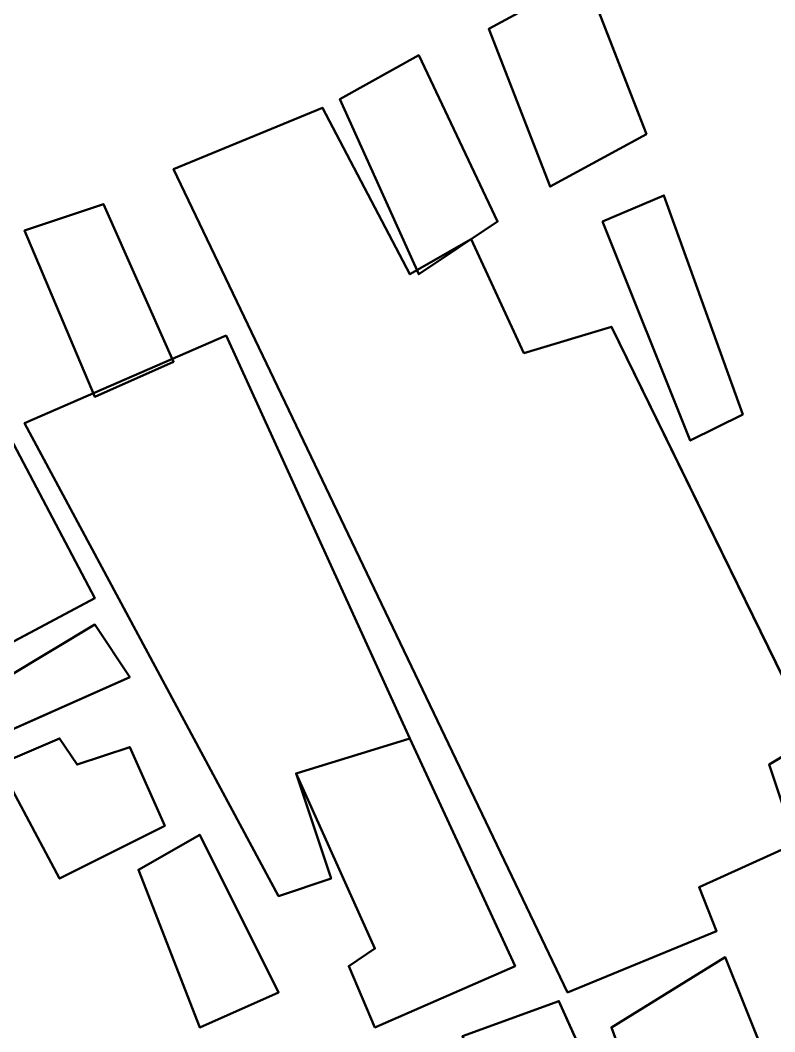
# Model space of a CAD drawing. Header units: metres. Extents: x -246 to 254, y -250 to 250.
# Drawn here: x 154.2 to 197.3, y 21.2 to 79 of the extents above; entities that cross this region are included whole.
import ezdxf

# ---------------------------------------------------------------- set-up
doc = ezdxf.new("R2010")
doc.units = ezdxf.units.M
doc.header["$LTSCALE"] = 5.08
doc.layers.add('一般', color=7, linetype='Continuous', lineweight=5)

# ---------------------------------------------------------------- blocks, each defined once
blk = doc.blocks.new('屋根 (3D)')
at = {"layer": '一般', "color": 31, "linetype": 'Continuous', "lineweight": 50}
for points in [[(150.5, 112.5), (150.5, 112.5, 0.5), (146, 110, 0.5), (146, 110)], [(155, 103), (155, 103, 0.5), (150.5, 112.5, 0.5), (150.5, 112.5)], [(146, 110), (146, 110, 0.5), (150.5, 100, 0.5), (150.5, 100)], [(132.5, 104), (132.5, 104, 0.5), (128, 102.5, 0.5), (128, 102.5)], [(136.5, 95), (136.5, 95, 0.5), (132.5, 104, 0.5), (132.5, 104)], [(150.5, 100), (150.5, 100, 0.5), (155, 103, 0.5), (155, 103)], [(128, 102.5), (128, 102.5, 0.5), (132, 93, 0.5), (132, 93)], [(132, 93), (132, 93, 0.5), (136.5, 95, 0.5), (136.5, 95)]]:
    blk.add_3dface(points, dxfattribs=at)
at = {"layer": '一般', "color": 31, "linetype": 'Continuous', "lineweight": 50, "invisible_edges": 8}
for points in [[(146, 110, 0.5), (150.5, 100, 0.5), (155, 103, 0.5), (150.5, 112.5, 0.5)], [(146, 110), (150.5, 100), (155, 103), (150.5, 112.5)], [(128, 102.5, 0.5), (132, 93, 0.5), (136.5, 95, 0.5), (132.5, 104, 0.5)], [(128, 102.5), (132, 93), (136.5, 95), (132.5, 104)]]:
    blk.add_3dface(points, dxfattribs=at)
blk = doc.blocks.new('市街地地図 (3D)')
at = {"layer": '一般', "color": 31, "linetype": 'Continuous', "lineweight": 50}
for points in [[(160, 117), (160, 117, 6), (154.5, 114, 6), (154.5, 114)], [(163.5, 108), (163.5, 108, 6), (160, 117, 6), (160, 117)], [(154.5, 114), (154.5, 114, 6), (158, 105, 6), (158, 105)], [(145, 109.5), (145, 109.5, 6), (136.5, 106, 6), (136.5, 106)], [(150, 100), (150, 100, 6), (145, 109.5, 6), (145, 109.5)], [(158, 105), (158, 105, 6), (163.5, 108, 6), (163.5, 108)], [(136.5, 106), (136.5, 106, 6), (159, 59, 6), (159, 59)], [(164.5, 104.5), (164.5, 104.5, 6), (161, 103, 6), (161, 103)], [(169, 92), (169, 92, 6), (164.5, 104.5, 6), (164.5, 104.5)], [(161, 103), (161, 103, 6), (166, 90.5, 6), (166, 90.5)], [(153.5, 102), (153.5, 102, 6), (150, 100, 6), (150, 100)], [(156.5, 95.5), (156.5, 95.5, 6), (153.5, 102, 6), (153.5, 102)], [(128, 91.5), (128, 91.5, 4.5), (139.5, 96.5, 4.5), (139.5, 96.5)], [(139.5, 96.5), (139.5, 96.5, 4.5), (150, 73.5, 4.5), (150, 73.5)], [(161.5, 97), (161.5, 97, 6), (156.5, 95.5, 6), (156.5, 95.5)], [(173, 73.5), (173, 73.5, 6), (161.5, 97, 6), (161.5, 97)], [(166, 90.5), (166, 90.5, 6), (169, 92, 6), (169, 92)], [(142.5, 64.5), (142.5, 64.5, 4.5), (128, 91.5, 4.5), (128, 91.5)], [(132, 81.5), (132, 81.5, 7.2), (127, 91, 7.2), (127, 91)], [(124.5, 77.5), (124.5, 77.5, 7.2), (132, 81.5, 7.2), (132, 81.5)], [(132, 80), (132, 80, 4.5), (124.5, 75.5, 4.5), (124.5, 75.5)], [(134, 77), (134, 77, 4.5), (132, 80, 4.5), (132, 80)], [(125, 73), (125, 73, 4.5), (134, 77, 4.5), (134, 77)], [(130, 73.5), (130, 73.5, 6), (126.5, 72, 6), (126.5, 72)], [(131, 72), (131, 72, 6), (130, 73.5, 6), (130, 73.5)], [(150, 73.5), (150, 73.5, 6), (143.5, 71.5, 6), (143.5, 71.5)], [(150, 73.5), (150, 73.5, 4.5), (143.5, 71.5, 4.5), (143.5, 71.5)], [(156, 60.5), (156, 60.5, 6), (150, 73.5, 6), (150, 73.5)], [(170.5, 72), (170.5, 72, 6), (173, 73.5, 6), (173, 73.5)], [(134, 73), (134, 73, 6), (131, 72, 6), (131, 72)], [(136, 68.5), (136, 68.5, 6), (134, 73, 6), (134, 73)], [(126.5, 72), (126.5, 72, 6), (130, 65.5, 6), (130, 65.5)], [(172, 67.5), (172, 67.5, 6), (170.5, 72, 6), (170.5, 72)], [(143.5, 71.5), (143.5, 71.5, 6), (148, 61.5, 6), (148, 61.5)], [(143.5, 71.5), (143.5, 71.5, 4.5), (145.5, 65.5, 4.5), (145.5, 65.5)], [(130, 65.5), (130, 65.5, 6), (136, 68.5, 6), (136, 68.5)], [(138, 68), (138, 68, 6), (134.5, 66, 6), (134.5, 66)], [(142.5, 59), (142.5, 59, 6), (138, 68, 6), (138, 68)], [(166.5, 65), (166.5, 65, 6), (172, 67.5, 6), (172, 67.5)], [(134.5, 66), (134.5, 66, 6), (138, 57, 6), (138, 57)], [(145.5, 65.5), (145.5, 65.5, 4.5), (142.5, 64.5, 4.5), (142.5, 64.5)], [(167.5, 62.5), (167.5, 62.5, 6), (166.5, 65, 6), (166.5, 65)], [(159, 59), (159, 59, 6), (167.5, 62.5, 6), (167.5, 62.5)], [(148, 61.5), (148, 61.5, 6), (146.5, 60.5, 6), (146.5, 60.5)], [(168, 61), (168, 61, 11), (161.5, 57, 11), (161.5, 57)], [(172, 51), (172, 51, 11), (168, 61, 11), (168, 61)], [(146.5, 60.5), (146.5, 60.5, 6), (148, 57, 6), (148, 57)], [(148, 57), (148, 57, 6), (156, 60.5, 6), (156, 60.5)], [(138, 57), (138, 57, 6), (142.5, 59, 6), (142.5, 59)], [(158.5, 58.5), (158.5, 58.5, 5.4), (153, 56.5, 5.4), (153, 56.5)], [(165.5, 43), (165.5, 43, 5.4), (158.5, 58.5, 5.4), (158.5, 58.5)], [(161.5, 57), (161.5, 57, 11), (165, 47.5, 11), (165, 47.5)]]:
    blk.add_3dface(points, dxfattribs=at)
for points, invisible_edges in [([(154.5, 114, 6), (158, 105, 6), (163.5, 108, 6), (160, 117, 6)], 8), ([(154.5, 114), (158, 105), (163.5, 108), (160, 117)], 8), ([(136.5, 106, 6), (145, 109.5, 6), (150, 100, 6), (136.5, 106, 6)], 12), ([(136.5, 106), (145, 109.5), (150, 100), (136.5, 106)], 12), ([(136.5, 106, 6), (150, 100, 6), (156.5, 95.5, 6), (136.5, 106, 6)], 15), ([(156.5, 95.5, 6), (159, 59, 6), (136.5, 106, 6), (156.5, 95.5, 6)], 13), ([(136.5, 106), (150, 100), (156.5, 95.5), (136.5, 106)], 15), ([(156.5, 95.5), (159, 59), (136.5, 106), (156.5, 95.5)], 13), ([(164.5, 104.5, 6), (161, 103, 6), (166, 90.5, 6), (169, 92, 6)], 8), ([(164.5, 104.5), (161, 103), (166, 90.5), (169, 92)], 8), ([(150, 100, 6), (153.5, 102, 6), (156.5, 95.5, 6), (150, 100, 6)], 12), ([(150, 100), (153.5, 102), (156.5, 95.5), (150, 100)], 12), ([(143.5, 71.5, 4.5), (139.5, 96.5, 4.5), (128, 91.5, 4.5), (143.5, 71.5, 4.5)], 13), ([(143.5, 71.5), (139.5, 96.5), (128, 91.5), (143.5, 71.5)], 13), ([(143.5, 71.5, 4.5), (150, 73.5, 4.5), (139.5, 96.5, 4.5), (143.5, 71.5, 4.5)], 12), ([(143.5, 71.5), (150, 73.5), (139.5, 96.5), (143.5, 71.5)], 12), ([(156.5, 95.5, 6), (161.5, 97, 6), (170.5, 72, 6), (156.5, 95.5, 6)], 14), ([(156.5, 95.5), (161.5, 97), (170.5, 72), (156.5, 95.5)], 14), ([(161.5, 97, 6), (173, 73.5, 6), (170.5, 72, 6), (161.5, 97, 6)], 12), ([(161.5, 97), (173, 73.5), (170.5, 72), (161.5, 97)], 12), ([(156.5, 95.5, 6), (170.5, 72, 6), (159, 59, 6), (156.5, 95.5, 6)], 15), ([(156.5, 95.5), (170.5, 72), (159, 59), (156.5, 95.5)], 15), ([(128, 91.5, 4.5), (142.5, 64.5, 4.5), (143.5, 71.5, 4.5), (128, 91.5, 4.5)], 14), ([(128, 91.5), (142.5, 64.5), (143.5, 71.5), (128, 91.5)], 14), ([(123, 83, 7.2), (132, 81.5, 7.2), (127, 91, 7.2), (123, 83, 7.2)], 13), ([(123, 83), (132, 81.5), (127, 91), (123, 83)], 13), ([(123, 83, 7.2), (124.5, 77.5, 7.2), (132, 81.5, 7.2), (123, 83, 7.2)], 13), ([(123, 83), (124.5, 77.5), (132, 81.5), (123, 83)], 13), ([(124.5, 75.5, 4.5), (125, 73, 4.5), (134, 77, 4.5), (132, 80, 4.5)], 8), ([(124.5, 75.5), (125, 73), (134, 77), (132, 80)], 8), ([(131, 72, 6), (130, 73.5, 6), (126.5, 72, 6), (131, 72, 6)], 12), ([(131, 72), (130, 73.5), (126.5, 72), (131, 72)], 12), ([(150, 73.5, 6), (143.5, 71.5, 6), (148, 61.5, 6), (150, 73.5, 6)], 12), ([(150, 73.5), (143.5, 71.5), (148, 61.5), (150, 73.5)], 12), ([(148, 61.5, 6), (156, 60.5, 6), (150, 73.5, 6), (148, 61.5, 6)], 13), ([(148, 61.5), (156, 60.5), (150, 73.5), (148, 61.5)], 13), ([(136, 68.5, 6), (134, 73, 6), (131, 72, 6), (136, 68.5, 6)], 12), ([(136, 68.5), (134, 73), (131, 72), (136, 68.5)], 12), ([(131, 72, 6), (126.5, 72, 6), (130, 65.5, 6), (131, 72, 6)], 13), ([(131, 72), (126.5, 72), (130, 65.5), (131, 72)], 13), ([(130, 65.5, 6), (136, 68.5, 6), (131, 72, 6), (130, 65.5, 6)], 14), ([(130, 65.5), (136, 68.5), (131, 72), (130, 65.5)], 14), ([(170.5, 72, 6), (166.5, 65, 6), (159, 59, 6), (170.5, 72, 6)], 15), ([(170.5, 72), (166.5, 65), (159, 59), (170.5, 72)], 15), ([(170.5, 72, 6), (172, 67.5, 6), (166.5, 65, 6), (170.5, 72, 6)], 12), ([(170.5, 72), (172, 67.5), (166.5, 65), (170.5, 72)], 12), ([(142.5, 64.5, 4.5), (145.5, 65.5, 4.5), (143.5, 71.5, 4.5), (142.5, 64.5, 4.5)], 12), ([(142.5, 64.5), (145.5, 65.5), (143.5, 71.5), (142.5, 64.5)], 12), ([(134.5, 66, 6), (138, 57, 6), (142.5, 59, 6), (138, 68, 6)], 8), ([(134.5, 66), (138, 57), (142.5, 59), (138, 68)], 8), ([(166.5, 65, 6), (167.5, 62.5, 6), (159, 59, 6), (166.5, 65, 6)], 12), ([(166.5, 65), (167.5, 62.5), (159, 59), (166.5, 65)], 12), ([(148, 61.5, 6), (146.5, 60.5, 6), (148, 57, 6), (148, 61.5, 6)], 12), ([(148, 61.5), (146.5, 60.5), (148, 57), (148, 61.5)], 12), ([(148, 61.5, 6), (148, 57, 6), (156, 60.5, 6), (148, 61.5, 6)], 13), ([(148, 61.5), (148, 57), (156, 60.5), (148, 61.5)], 13), ([(161.5, 57, 11), (165, 47.5, 11), (172, 51, 11), (168, 61, 11)], 8), ([(161.5, 57), (165, 47.5), (172, 51), (168, 61)], 8), ([(153, 56.5, 5.4), (160.5, 41, 5.4), (165.5, 43, 5.4), (158.5, 58.5, 5.4)], 8), ([(153, 56.5), (160.5, 41), (165.5, 43), (158.5, 58.5)], 8)]:
    blk.add_3dface(points, dxfattribs=dict(at, invisible_edges=invisible_edges))
at = {"layer": '一般', "color": 1}
blk.add_blockref('屋根 (3D)', (0, 0, 3), dxfattribs=at)
blk = doc.blocks.new('アーケイド (3D)')
at = {"layer": '一般', "color": 1}
for name, p in [('市街地地図 (3D)', (0, 0)), ('屋根 (3D)', (0, 0, 3))]:
    blk.add_blockref(name, p, dxfattribs=at)
blk = doc.blocks.new('敷地 (3D)')
at = {"layer": '一般', "color": 19, "linetype": 'Continuous', "lineweight": 50}
for points in [[(-272.5, 285.5, 0.1), (227.5, 285.5, 0.1), (227.5, -214.5, 0.1), (-272.5, -214.5, 0.1)], [(-272.5, 285.5), (227.5, 285.5), (227.5, -214.5), (-272.5, -214.5)]]:
    blk.add_3dface(points, dxfattribs=at)
blk = doc.blocks.new('高層建築・集合住宅 (3D)')
at = {"layer": '一般', "color": 7}
for name, p in [('敷地 (3D)', (0, 0)), ('アーケイド (3D)', (0, 0, 2.4)), ('市街地地図 (3D)', (0, 0)), ('屋根 (3D)', (0, 0, 3))]:
    blk.add_blockref(name, p, dxfattribs=at)
at = {"layer": '一般', "color": 1}
for name, p in [('アーケイド (3D)', (0, 0, 2.4)), ('市街地地図 (3D)', (0, 0)), ('アーケイド (3D)', (0, 0, 2.4)), ('市街地地図 (3D)', (0, 0)), ('屋根 (3D)', (0, 0, 3)), ('屋根 (3D)', (0, 0, 3))]:
    blk.add_blockref(name, p, dxfattribs=at)
at = {"layer": '一般', "color": 31}
for name, p in [('アーケイド (3D)', (0, 0, 2.4)), ('市街地地図 (3D)', (0, 0)), ('屋根 (3D)', (0, 0, 3))]:
    blk.add_blockref(name, p, dxfattribs=at)

msp = doc.modelspace()

# ---------------------------------------------------------------- block references
at = {"layer": '一般', "color": 7}
for name, p in [('高層建築・集合住宅 (3D)', (26.5, -35.5)), ('アーケイド (3D)', (26.5, -35.5, 2.4)), ('市街地地図 (3D)', (26.5, -35.5)), ('屋根 (3D)', (26.5, -35.5, 3))]:
    msp.add_blockref(name, p, dxfattribs=at)

doc.saveas('drawing.dxf')
